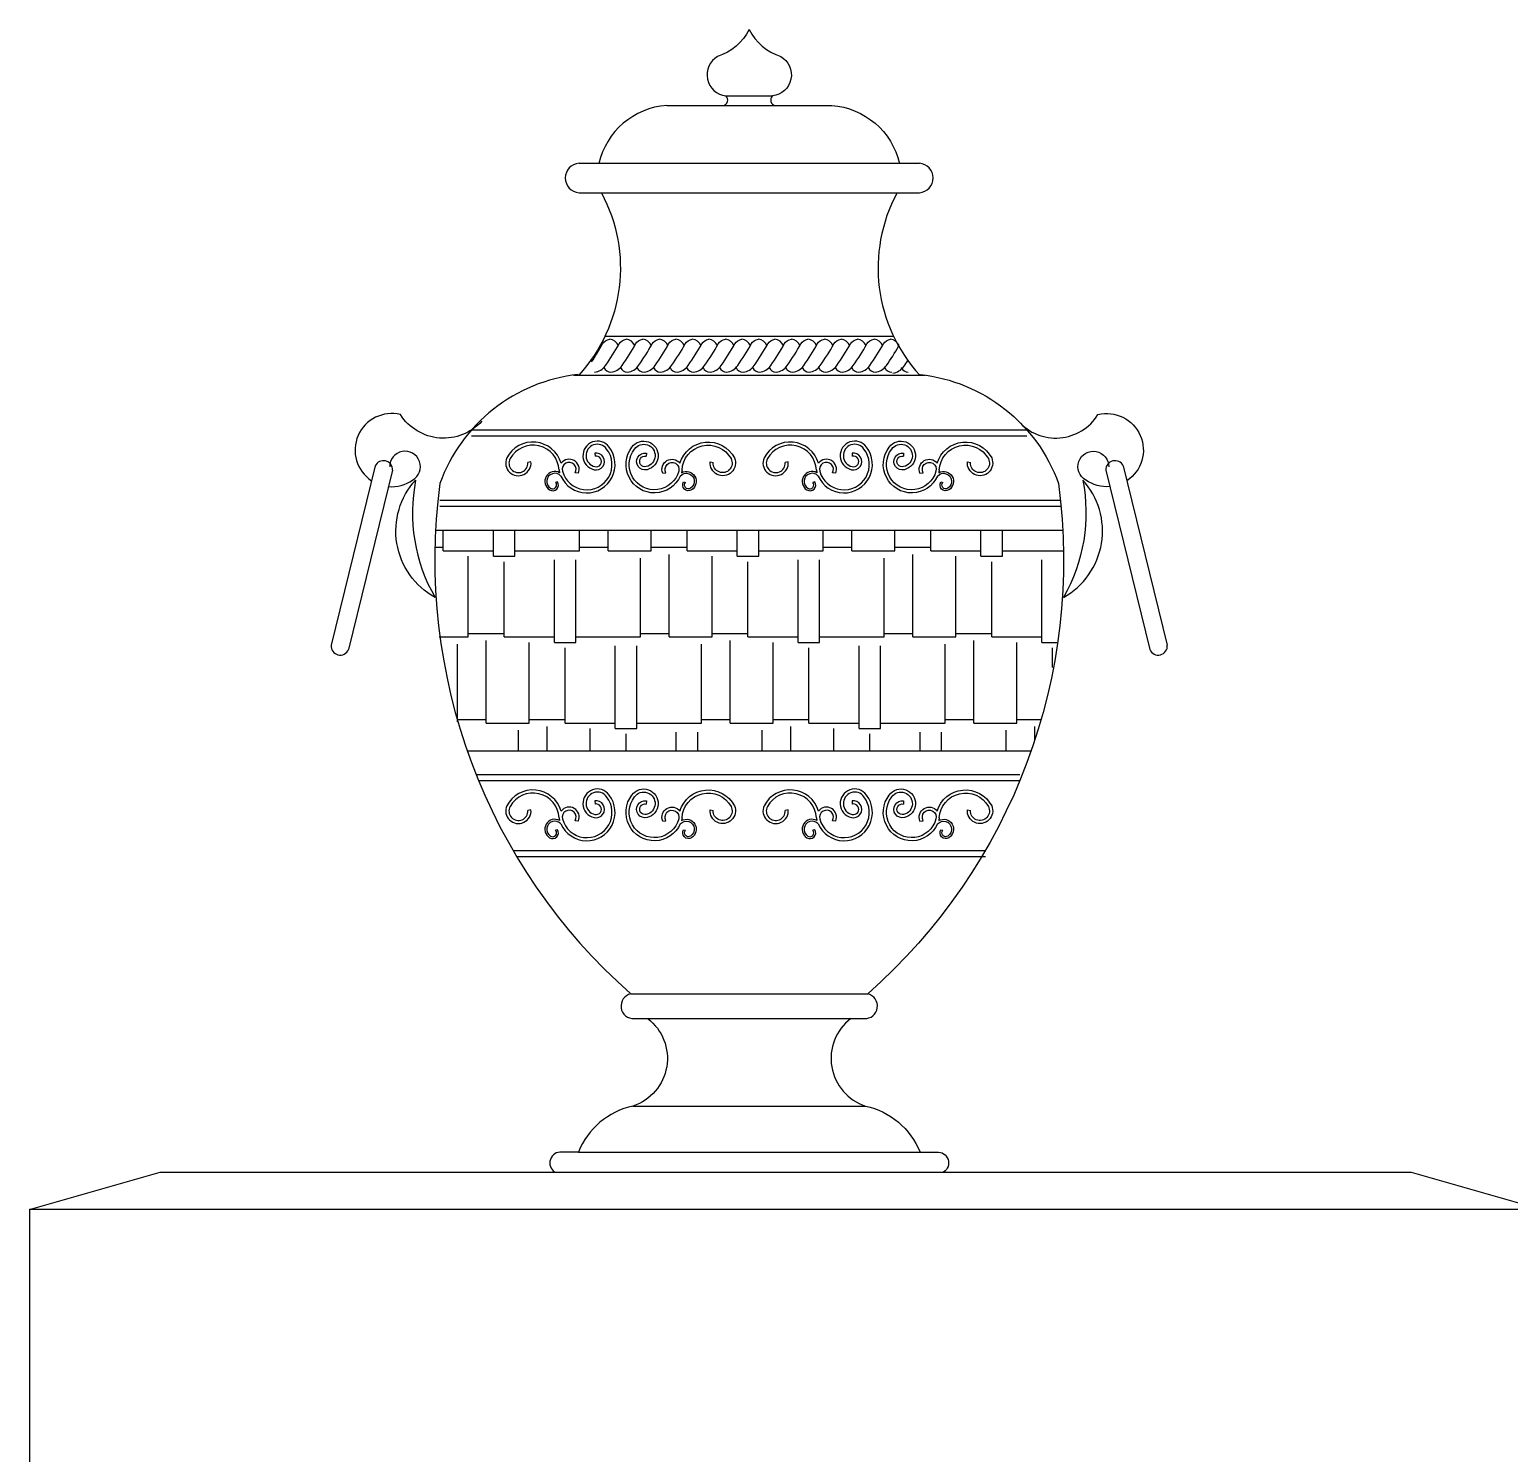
# Model space of a CAD drawing. Extents: x 391 to 4074, y 4249 to 5891.
# Drawn here: x 391 to 1184, y 5128 to 5891 of the extents above; entities that cross this region are included whole.
import ezdxf

# ---------------------------------------------------------------- set-up
doc = ezdxf.new("R2010")
doc.units = 0
doc.header["$LTSCALE"] = 0.85
doc.header["$MEASUREMENT"] = 0
doc.layers.get('0').update_dxf_attribs({"color": 3, "linetype": 'CONTINUOUS'})
doc.layers.add('4', color=4, linetype='CONTINUOUS')

# ---------------------------------------------------------------- blocks, each defined once
blk = doc.blocks.new('*X1')
at = {"color": 0}
for p, q in [((58767, 13608), (58767, 13625.4)), ((58809, 13603.5), (58809, 13625.4)), ((58827, 13603.5), (58827, 13625.4)), ((58881, 13608), (58881, 13625.4)), ((58905, 13608), (58905, 13625.4)), ((58941, 13608), (58941, 13625.4)), ((58971, 13608), (58971, 13625.4)), ((59013, 13603.5), (59013, 13625.4)), ((59031, 13603.5), (59031, 13625.4)), ((59085, 13608), (59085, 13625.4)), ((59109, 13608), (59109, 13625.4)), ((59145, 13608), (59145, 13625.4)), ((59175, 13608), (59175, 13625.4)), ((59217, 13603.5), (59217, 13625.4)), ((59235, 13603.5), (59235, 13625.4)), ((58759.9, 13611), (58767, 13611)), ((58881, 13611), (58905, 13611)), ((58941, 13611), (58971, 13611)), ((59085, 13611), (59109, 13611)), ((59145, 13611), (59175, 13611)), ((58767, 13608), (58809, 13608)), ((58788, 13536), (58788, 13603.5)), ((58809, 13603.5), (58827, 13603.5)), ((58818, 13536), (58818, 13599)), ((58827, 13608), (58881, 13608)), ((58860, 13531.5), (58860, 13600.5)), ((58878, 13531.5), (58878, 13600.5)), ((58905, 13608), (58941, 13608)), ((58932, 13536), (58932, 13602)), ((58956, 13536), (58956, 13605)), ((58971, 13608), (59013, 13608)), ((58992, 13536), (58992, 13603.5)), ((59013, 13603.5), (59031, 13603.5)), ((59022, 13536), (59022, 13599)), ((59031, 13608), (59085, 13608)), ((59064, 13531.5), (59064, 13600.5)), ((59082, 13531.5), (59082, 13600.5)), ((59109, 13608), (59145, 13608)), ((59136, 13536), (59136, 13602)), ((59160, 13536), (59160, 13605)), ((59175, 13608), (59217, 13608)), ((59196, 13536), (59196, 13603.5)), ((59217, 13603.5), (59235, 13603.5)), ((59226, 13536), (59226, 13599)), ((59235, 13608), (59285.9, 13608)), ((59268, 13531.5), (59268, 13600.5)), ((58763.6, 13536), (58788, 13536)), ((58788, 13539), (58818, 13539)), ((58818, 13536), (58860, 13536)), ((58878, 13536), (58932, 13536)), ((58932, 13539), (58956, 13539)), ((58956, 13536), (58992, 13536)), ((58992, 13539), (59022, 13539)), ((59022, 13536), (59064, 13536)), ((59082, 13536), (59136, 13536)), ((59136, 13539), (59160, 13539)), ((59160, 13536), (59196, 13536)), ((59196, 13539), (59226, 13539)), ((59226, 13536), (59268, 13536)), ((58779, 13464.9), (58779, 13530)), ((58803, 13464), (58803, 13533)), ((58839, 13464), (58839, 13531.5)), ((58860, 13531.5), (58878, 13531.5)), ((58869, 13464), (58869, 13527)), ((58911, 13459.5), (58911, 13528.5)), ((58929, 13459.5), (58929, 13528.5)), ((58983, 13464), (58983, 13530)), ((59007, 13464), (59007, 13533)), ((59043, 13464), (59043, 13531.5)), ((59064, 13531.5), (59082, 13531.5)), ((59073, 13464), (59073, 13527)), ((59115, 13459.5), (59115, 13528.5)), ((59133, 13459.5), (59133, 13528.5)), ((59187, 13464), (59187, 13530)), ((59211, 13464), (59211, 13533)), ((59247, 13464), (59247, 13531.5)), ((59268, 13531.5), (59280.5, 13531.5)), ((59277, 13510.4), (59277, 13527)), ((58779, 13467), (58803, 13467)), ((58803, 13464), (58839, 13464)), ((58839, 13467), (58869, 13467)), ((58869, 13464), (58911, 13464)), ((58929, 13464), (58983, 13464)), ((58983, 13467), (59007, 13467)), ((59007, 13464), (59043, 13464)), ((59043, 13467), (59073, 13467)), ((59073, 13464), (59115, 13464)), ((59133, 13464), (59187, 13464)), ((59187, 13467), (59211, 13467)), ((59211, 13464), (59247, 13464)), ((59247, 13467), (59267, 13467)), ((58830, 13440.8), (58830, 13458)), ((58854, 13440.8), (58854, 13461)), ((58890, 13440.8), (58890, 13459.5)), ((58911, 13459.5), (58929, 13459.5)), ((58920, 13440.8), (58920, 13455)), ((58962, 13440.8), (58962, 13456.5)), ((58980, 13440.8), (58980, 13456.5)), ((59034, 13440.8), (59034, 13458)), ((59058, 13440.8), (59058, 13461)), ((59094, 13440.8), (59094, 13459.5)), ((59115, 13459.5), (59133, 13459.5)), ((59124, 13440.8), (59124, 13455)), ((59166, 13440.8), (59166, 13456.5)), ((59184, 13440.8), (59184, 13456.5)), ((59238, 13440.8), (59238, 13458)), ((59262, 13449.9), (59262, 13461))]:
    blk.add_line(p, q, dxfattribs=at)

msp = doc.modelspace()

# ---------------------------------------------------------------- linework, layer by layer
at = {"color": 7}
for p, q in [((732.5, 5849.95), (820.91, 5849.95)), ((685.55, 5818.99), (867.86, 5818.99)), ((685.55, 5803.17), (867.86, 5803.17)), ((682.52, 5705.44), (870.89, 5705.44)), ((608.73, 5622.6), (944.68, 5622.6)), ((625.65, 5504.46), (927.76, 5504.46)), ((713.25, 5374.35), (840.16, 5374.35)), ((714.45, 5361.06), (838.96, 5361.06)), ((672.56, 5278.89), (880.85, 5278.89))]:
    msp.add_line(p, q, dxfattribs=at)
at = {"color": 3}
for p, q in [((764.22, 5855.02), (789.19, 5855.02)), ((699.48, 5726.46), (853.93, 5726.46)), ((627.97, 5676.19), (925.44, 5676.19)), ((627.97, 5672.99), (925.44, 5672.99)), ((659.83, 5659.1), (658.2, 5658.69)), ((693.99, 5663.82), (694.12, 5662.15)), ((721.61, 5663.82), (721.48, 5662.15)), ((755.77, 5659.1), (757.41, 5658.69)), ((797.64, 5659.1), (796, 5658.69)), ((831.79, 5663.82), (831.93, 5662.15)), ((859.42, 5663.82), (859.29, 5662.15)), ((893.57, 5659.1), (895.21, 5658.69)), ((685.24, 5653.03), (683.46, 5653.21)), ((730.37, 5653.03), (732.14, 5653.21)), ((823.04, 5653.03), (821.27, 5653.21)), ((868.17, 5653.03), (869.94, 5653.21)), ((674.09, 5648.37), (673.04, 5648.13)), ((741.51, 5648.37), (742.56, 5648.13)), ((811.9, 5648.37), (810.85, 5648.13)), ((879.32, 5648.37), (880.37, 5648.13)), ((611.04, 5638.6), (943.44, 5638.6)), ((611.04, 5635.4), (943.44, 5635.4)), ((630.44, 5491.66), (921.66, 5491.66)), ((631.75, 5488.46), (921.66, 5488.46)), ((693.99, 5477.6), (694.12, 5475.93)), ((721.61, 5477.6), (721.48, 5475.93)), ((831.79, 5477.6), (831.93, 5475.93)), ((859.42, 5477.6), (859.29, 5475.93)), ((659.83, 5472.88), (658.2, 5472.47)), ((755.77, 5472.88), (757.41, 5472.47)), ((797.64, 5472.88), (796, 5472.47)), ((893.57, 5472.88), (895.21, 5472.47)), ((674.09, 5462.15), (673.04, 5461.9)), ((685.24, 5466.81), (683.46, 5466.98)), ((730.37, 5466.81), (732.14, 5466.98)), ((741.51, 5462.15), (742.56, 5461.9)), ((811.9, 5462.15), (810.85, 5461.9)), ((823.04, 5466.81), (821.27, 5466.98)), ((868.17, 5466.81), (869.94, 5466.98)), ((879.32, 5462.15), (880.37, 5461.9)), ((650.2, 5451.12), (903.21, 5451.12)), ((652.08, 5447.92), (903.21, 5447.92)), ((714.44, 5314.26), (838.97, 5314.26)), ((685.22, 5289.63), (868.19, 5289.63))]:
    msp.add_line(p, q, dxfattribs=at)
at = {"color": 7}
for points in [[(776.7, 5890.52, -0.199525), (759.79, 5876.16, 0.725019), (764.22, 5855.02, -0.895708)], [(732.5, 5849.95, 0.325422), (696.14, 5818.91, 1.304865)], [(697.52, 5803.17, -0.319441), (685.38, 5705.53, 0.623732)], [(685.08, 5705.88, 0.286234), (611.04, 5647.56, 0.250444), (713.25, 5374.35, 2.211565)], [(633.48, 5680.9, -0.494891), (589.92, 5684.4, 0.844757), (574.43, 5649.04, 1.766395)], [(583.54, 5645.9, 0.175512), (596.41, 5649.38, 1.766395), (584.14, 5656.38, -1.232523)], [(969.87, 5645.9, -0.175512), (957, 5649.38, -1.766395), (969.27, 5656.38, 1.232523)], [(598.06, 5649.38, 0.181214), (608.42, 5586.57), (608.42, 5586.57, -0.484763), (598.06, 5649.38)], [(722.35, 5361.06, -0.603214), (714.44, 5314.26, 0.246758), (685.22, 5289.63), (676.25, 5289.63, 0.780738), (672.56, 5278.89, 2.137648)]]:
    msp.add_lwpolyline(points, format="xyb", dxfattribs=at)
at = {"color": 3}
for points in [[(692.28, 5712.65, 0.024207), (698.17, 5722.26, -0.251322), (702.01, 5724.75, -3.39629)], [(693.83, 5707.05, 0.204057), (699.75, 5710.68, 0.029361), (707.02, 5722.26, -0.251322), (710.85, 5724.75, -3.39629)], [(702.67, 5707.05, 0.204057), (708.6, 5710.68, 0.029361), (715.87, 5722.26, -0.251322), (719.7, 5724.75, -3.39629)], [(711.52, 5707.05, 0.204057), (717.45, 5710.68, 0.029361), (724.71, 5722.26, -0.251322), (728.55, 5724.75, -3.39629)], [(720.37, 5707.05, 0.204057), (726.3, 5710.68, 0.029361), (733.56, 5722.26, -0.251322), (737.4, 5724.75, -3.39629)], [(729.22, 5707.05, 0.204057), (735.14, 5710.68, 0.029361), (742.41, 5722.26, -0.251322), (746.24, 5724.75, -3.39629)], [(738.06, 5707.05, 0.204057), (743.99, 5710.68, 0.029361), (751.26, 5722.26, -0.251322), (755.09, 5724.75, -3.39629)], [(746.91, 5707.05, 0.204057), (752.84, 5710.68, 0.029361), (760.1, 5722.26, -0.251322), (763.94, 5724.75, -3.39629)], [(755.76, 5707.05, 0.204057), (761.69, 5710.68, 0.029361), (768.95, 5722.26, -0.251322), (772.79, 5724.75, -3.39629)], [(764.61, 5707.05, 0.204057), (770.53, 5710.68, 0.029361), (777.8, 5722.26, -0.251322), (781.63, 5724.75, -3.39629)], [(773.45, 5707.05, 0.204057), (779.38, 5710.68, 0.029361), (786.65, 5722.26, -0.251322), (790.48, 5724.75, -3.39629)], [(782.3, 5707.05, 0.204057), (788.23, 5710.68, 0.029361), (795.49, 5722.26, -0.251322), (799.33, 5724.75, -3.39629)], [(791.15, 5707.05, 0.204057), (797.07, 5710.68, 0.029361), (804.34, 5722.26, -0.251322), (808.17, 5724.75, -3.39629)], [(800, 5707.05, 0.204057), (805.92, 5710.68, 0.029361), (813.19, 5722.26, -0.251322), (817.02, 5724.75, -3.39629)], [(808.84, 5707.05, 0.204057), (814.77, 5710.68, 0.029361), (822.03, 5722.26, -0.251322), (825.87, 5724.75, -3.39629)], [(817.69, 5707.05, 0.204057), (823.62, 5710.68, 0.029361), (830.88, 5722.26, -0.251322), (834.72, 5724.75, -3.39629)], [(826.54, 5707.05, 0.204057), (832.46, 5710.68, 0.029361), (839.73, 5722.26, -0.251322), (843.56, 5724.75, -3.39629)], [(835.38, 5707.05, 0.204057), (841.31, 5710.68, 0.029361), (848.58, 5722.26, -0.251322), (852.41, 5724.75, -3.39629)], [(844.23, 5707.05, 0.204057), (850.16, 5710.68, 0.026368), (856.75, 5721.04, -0.251322)], [(853.59, 5706.56, 0.204057), (859.51, 5710.19, 0.008198), (861.68, 5713.33, -0.251322)], [(675.97, 5658.38, 0.676232), (646.84, 5661.21, 1.286794), (659.83, 5659.1, 1.264066)], [(674.89, 5654.72, 0.753768), (648.63, 5660.83, 1.313761), (658.2, 5658.69, 1.245784)], [(675.83, 5651.54, 1.131375), (701.68, 5667, 1.440284), (693.62, 5654.93, 1.220906), (693.99, 5663.82, 1.249592)], [(683.46, 5653.21, 1.511388), (676.67, 5654.15, 1.223449), (700.35, 5666, 1.444988), (694.01, 5656.55, 1.251012), (694.12, 5662.15, 1.698228)], [(739.77, 5651.54, -1.131375), (713.92, 5667, -1.440284), (721.99, 5654.93, -1.220906), (721.61, 5663.82, -1.249592)], [(732.14, 5653.21, -1.511388), (738.93, 5654.15, -1.223449), (715.26, 5666, -1.444988), (721.6, 5656.55, -1.251012), (721.48, 5662.15, -1.698228)], [(739.63, 5658.38, -0.676232), (768.77, 5661.21, -1.286794), (755.77, 5659.1, -1.264066)], [(740.71, 5654.72, -0.753768), (766.97, 5660.83, -1.313761), (757.41, 5658.69, -1.245784)], [(813.78, 5658.38, 0.676232), (784.64, 5661.21, 1.286794), (797.64, 5659.1, 1.264066)], [(812.7, 5654.72, 0.753768), (786.44, 5660.83, 1.313761), (796, 5658.69, 1.245784)], [(813.64, 5651.54, 1.131375), (839.48, 5667, 1.440284), (831.42, 5654.93, 1.220906), (831.79, 5663.82, 1.249592)], [(821.27, 5653.21, 1.511388), (814.48, 5654.15, 1.223449), (838.15, 5666, 1.444988), (831.81, 5656.55, 1.251012), (831.93, 5662.15, 1.698228)], [(877.58, 5651.54, -1.131375), (851.73, 5667, -1.440284), (859.79, 5654.93, -1.220906), (859.42, 5663.82, -1.249592)], [(869.94, 5653.21, -1.511388), (876.74, 5654.15, -1.223449), (853.06, 5666, -1.444988), (859.4, 5656.55, -1.251012), (859.29, 5662.15, -1.698228)], [(877.43, 5658.38, -0.676232), (906.57, 5661.21, -1.286794), (893.57, 5659.1, -1.264066)], [(878.52, 5654.72, -0.753768), (904.78, 5660.83, -1.313761), (895.21, 5658.69, -1.245784)], [(685.24, 5653.03, 0.881995), (675.97, 5658.38, 1.221972)], [(730.37, 5653.03, -0.881995), (739.63, 5658.38, -1.221972)], [(823.04, 5653.03, 0.881995), (813.78, 5658.38, 1.221972)], [(868.17, 5653.03, -0.881995), (877.43, 5658.38, -1.221972)], [(675.18, 5653.33, 0.976799), (669.81, 5644.11, 0.786653), (674.09, 5648.37, 0.732035)], [(675.83, 5651.54, 1.157047), (670.33, 5644.96, 0.8532), (673.04, 5648.13, 0.919511)], [(674.89, 5654.81, 0.051533), (675.06, 5653.72, 0.006694), (675.18, 5653.33, 1.440284)], [(739.77, 5651.54, -1.157047), (745.27, 5644.96, -0.8532), (742.56, 5648.13, -0.919511)], [(740.72, 5654.81, -0.051533), (740.54, 5653.72, -0.006694), (740.43, 5653.33, -1.440284)], [(740.43, 5653.33, -0.976799), (745.8, 5644.11, -0.786653), (741.51, 5648.37, -0.732035)], [(812.98, 5653.33, 0.976799), (807.61, 5644.11, 0.786653), (811.9, 5648.37, 0.732035)], [(813.64, 5651.54, 1.157047), (808.14, 5644.96, 0.8532), (810.85, 5648.13, 0.919511)], [(812.69, 5654.81, 0.051533), (812.87, 5653.72, 0.006694), (812.98, 5653.33, 1.440284)], [(877.58, 5651.54, -1.157047), (883.08, 5644.96, -0.8532), (880.37, 5648.13, -0.919511)], [(878.52, 5654.81, -0.051533), (878.34, 5653.72, -0.006694), (878.23, 5653.33, -1.440284)], [(878.23, 5653.33, -0.976799), (883.6, 5644.11, -0.786653), (879.32, 5648.37, -0.732035)], [(675.97, 5472.16, 0.676232), (646.84, 5474.99, 1.286794), (659.83, 5472.88, 1.264066)], [(674.89, 5468.5, 0.753768), (648.63, 5474.61, 1.313761), (658.2, 5472.47, 1.245784)], [(675.83, 5465.32, 1.131375), (701.68, 5480.77, 1.440284), (693.62, 5468.71, 1.220906), (693.99, 5477.6, 1.249592)], [(683.46, 5466.98, 1.511388), (676.67, 5467.93, 1.223449), (700.35, 5479.78, 1.444988), (694.01, 5470.33, 1.251012), (694.12, 5475.93, 1.698228)], [(739.77, 5465.32, -1.131375), (713.92, 5480.77, -1.440284), (721.99, 5468.71, -1.220906), (721.61, 5477.6, -1.249592)], [(732.14, 5466.98, -1.511388), (738.93, 5467.93, -1.223449), (715.26, 5479.78, -1.444988), (721.6, 5470.33, -1.251012), (721.48, 5475.93, -1.698228)], [(739.63, 5472.16, -0.676232), (768.77, 5474.99, -1.286794), (755.77, 5472.88, -1.264066)], [(740.71, 5468.5, -0.753768), (766.97, 5474.61, -1.313761), (757.41, 5472.47, -1.245784)], [(813.78, 5472.16, 0.676232), (784.64, 5474.99, 1.286794), (797.64, 5472.88, 1.264066)], [(812.7, 5468.5, 0.753768), (786.44, 5474.61, 1.313761), (796, 5472.47, 1.245784)], [(813.64, 5465.32, 1.131375), (839.48, 5480.77, 1.440284), (831.42, 5468.71, 1.220906), (831.79, 5477.6, 1.249592)], [(821.27, 5466.98, 1.511388), (814.48, 5467.93, 1.223449), (838.15, 5479.78, 1.444988), (831.81, 5470.33, 1.251012), (831.93, 5475.93, 1.698228)], [(877.58, 5465.32, -1.131375), (851.73, 5480.77, -1.440284), (859.79, 5468.71, -1.220906), (859.42, 5477.6, -1.249592)], [(869.94, 5466.98, -1.511388), (876.74, 5467.93, -1.223449), (853.06, 5479.78, -1.444988), (859.4, 5470.33, -1.251012), (859.29, 5475.93, -1.698228)], [(877.43, 5472.16, -0.676232), (906.57, 5474.99, -1.286794), (893.57, 5472.88, -1.264066)], [(878.52, 5468.5, -0.753768), (904.78, 5474.61, -1.313761), (895.21, 5472.47, -1.245784)], [(685.24, 5466.81, 0.881995), (675.97, 5472.16, 1.221972)], [(730.37, 5466.81, -0.881995), (739.63, 5472.16, -1.221972)], [(823.04, 5466.81, 0.881995), (813.78, 5472.16, 1.221972)], [(868.17, 5466.81, -0.881995), (877.43, 5472.16, -1.221972)], [(675.18, 5467.1, 0.976799), (669.81, 5457.89, 0.786653), (674.09, 5462.15, 0.732035)], [(675.83, 5465.32, 1.157047), (670.33, 5458.74, 0.8532), (673.04, 5461.9, 0.919511)], [(674.89, 5468.59, 0.051533), (675.06, 5467.49, 0.006694), (675.18, 5467.1, 1.440284)], [(739.77, 5465.32, -1.157047), (745.27, 5458.74, -0.8532), (742.56, 5461.9, -0.919511)], [(740.72, 5468.59, -0.051533), (740.54, 5467.49, -0.006694), (740.43, 5467.1, -1.440284)], [(740.43, 5467.1, -0.976799), (745.8, 5457.89, -0.786653), (741.51, 5462.15, -0.732035)], [(812.98, 5467.1, 0.976799), (807.61, 5457.89, 0.786653), (811.9, 5462.15, 0.732035)], [(813.64, 5465.32, 1.157047), (808.14, 5458.74, 0.8532), (810.85, 5461.9, 0.919511)], [(812.69, 5468.59, 0.051533), (812.87, 5467.49, 0.006694), (812.98, 5467.1, 1.440284)], [(877.58, 5465.32, -1.157047), (883.08, 5458.74, -0.8532), (880.37, 5461.9, -0.919511)], [(878.52, 5468.59, -0.051533), (878.34, 5467.49, -0.006694), (878.23, 5467.1, -1.440284)], [(878.23, 5467.1, -0.976799), (883.6, 5457.89, -0.786653), (879.32, 5462.15, -0.732035)]]:
    msp.add_lwpolyline(points, format="xyb", dxfattribs=at)
at = {"color": 7}
for points in [[(576.38, 5657), (552.79, 5560.99)], [(585.7, 5654.71), (562.11, 5558.7)]]:
    msp.add_lwpolyline(points, dxfattribs=at)
for centre, radius, start, end in [((762.19, 5852.81), 3, 280.16738, 47.47804), ((686.15, 5811.08), 7.93, 94.32173, 265.67827), ((580.79, 5654.83), 4.91, 358.51924, 153.87134), ((972.62, 5654.83), 4.91, 26.12866, 181.48076), ((557.62, 5560.51), 4.85, 174.29607, 338.09451), ((995.79, 5560.51), 4.85, 201.90549, 5.70393), ((714.76, 5367.78), 6.73, 102.94572, 272.62583)]:
    msp.add_arc(centre, radius, start, end, dxfattribs=at)
at = {"color": 3}
for centre, radius, start, end in [((701.4, 5719.16), 5.62, 23.60449, 83.8475), ((710.25, 5719.16), 5.62, 23.60449, 83.8475), ((719.1, 5719.16), 5.62, 23.60449, 83.8475), ((727.95, 5719.16), 5.62, 23.60449, 83.8475), ((736.79, 5719.16), 5.62, 23.60449, 83.8475), ((745.64, 5719.16), 5.62, 23.60449, 83.8475), ((754.49, 5719.16), 5.62, 23.60449, 83.8475), ((763.34, 5719.16), 5.62, 23.60449, 83.8475), ((772.18, 5719.16), 5.62, 23.60449, 83.8475), ((781.03, 5719.16), 5.62, 23.60449, 83.8475), ((789.88, 5719.16), 5.62, 23.60449, 83.8475), ((798.73, 5719.16), 5.62, 23.60449, 83.8475), ((807.57, 5719.16), 5.62, 23.60449, 83.8475), ((816.42, 5719.16), 5.62, 23.60449, 83.8475), ((825.27, 5719.16), 5.62, 23.60449, 83.8475), ((834.11, 5719.16), 5.62, 23.60449, 83.8475), ((842.96, 5719.16), 5.62, 23.60449, 83.8475), ((851.81, 5719.16), 5.62, 23.60449, 83.8475), ((692.56, 5719.16), 5.62, 23.60449, 32.46291), ((702.93, 5711.43), 4.38, 203.62856, 266.65625), ((711.78, 5711.43), 4.38, 203.62856, 266.65625), ((720.62, 5711.43), 4.38, 203.62856, 266.65625), ((729.47, 5711.43), 4.38, 203.62856, 266.65625), ((738.32, 5711.43), 4.38, 203.62856, 266.65625), ((747.17, 5711.43), 4.38, 203.62856, 266.65625), ((756.01, 5711.43), 4.38, 203.62856, 266.65625), ((764.86, 5711.43), 4.38, 203.62856, 266.65625), ((773.71, 5711.43), 4.38, 203.62856, 266.65625), ((782.56, 5711.43), 4.38, 203.62856, 266.65625), ((791.4, 5711.43), 4.38, 203.62856, 266.65625), ((800.25, 5711.43), 4.38, 203.62856, 266.65625), ((809.1, 5711.43), 4.38, 203.62856, 266.65625), ((817.95, 5711.43), 4.38, 203.62856, 266.65625), ((826.79, 5711.43), 4.38, 203.62856, 266.65625), ((835.64, 5711.43), 4.38, 203.62856, 266.65625), ((844.49, 5711.43), 4.38, 203.62856, 266.65625), ((853.33, 5711.43), 4.38, 203.62856, 266.65625), ((862.18, 5711.43), 4.38, 203.62856, 266.65625)]:
    msp.add_arc(centre, radius, start, end, dxfattribs=at)
at = {"layer": '4'}
for p, q in [((1201.29, 5258.89), (391.29, 5258.89)), ((391.29, 5258.89), (391.29, 4848.37))]:
    msp.add_line(p, q, dxfattribs=at)
for points in [[(776.7, 5890.52, 0.199525), (793.61, 5876.16, -0.725019), (789.19, 5855.02, 0.895708)], [(820.91, 5849.95, -0.325422), (857.27, 5818.91, -1.304865)], [(855.89, 5803.17, 0.319441), (868.03, 5705.53, -0.623732)], [(868.33, 5705.88, -0.286234), (942.37, 5647.56, -0.250444), (840.16, 5374.35, -2.211565)], [(920.86, 5680.9, 0.502739), (963.49, 5684.4, -0.844757), (978.98, 5649.04, -1.766395)], [(955.35, 5649.38, -0.181214), (944.99, 5586.57), (944.99, 5586.57, 0.484763), (955.35, 5649.38)], [(831.06, 5361.06, 0.603214), (838.97, 5314.26, -0.246758), (868.19, 5289.63), (877.15, 5289.63, -0.780738), (880.85, 5278.89, -2.137648)]]:
    msp.add_lwpolyline(points, format="xyb", dxfattribs=at)
for points in [[(967.71, 5654.71), (991.29, 5558.7)], [(977.03, 5657), (1000.62, 5560.99)], [(391.29, 5258.89), (461.29, 5278.89), (1131.29, 5278.89), (1201.29, 5258.89)]]:
    msp.add_lwpolyline(points, dxfattribs=at)
for centre, radius, start, end in [((791.22, 5852.81), 3, 132.52196, 259.83262), ((867.26, 5811.08), 7.93, 274.32173, 85.67827), ((838.65, 5367.78), 6.73, 267.37417, 77.05428)]:
    msp.add_arc(centre, radius, start, end, dxfattribs=at)

# ---------------------------------------------------------------- block references
at = {"color": 3, "xscale": 0.6400000000000001, "yscale": 0.6400000000000001, "zscale": 0.6400000000000001}
msp.add_blockref('*X1', (-36998.05, -3097.68), dxfattribs=at)

doc.saveas('drawing.dxf')
